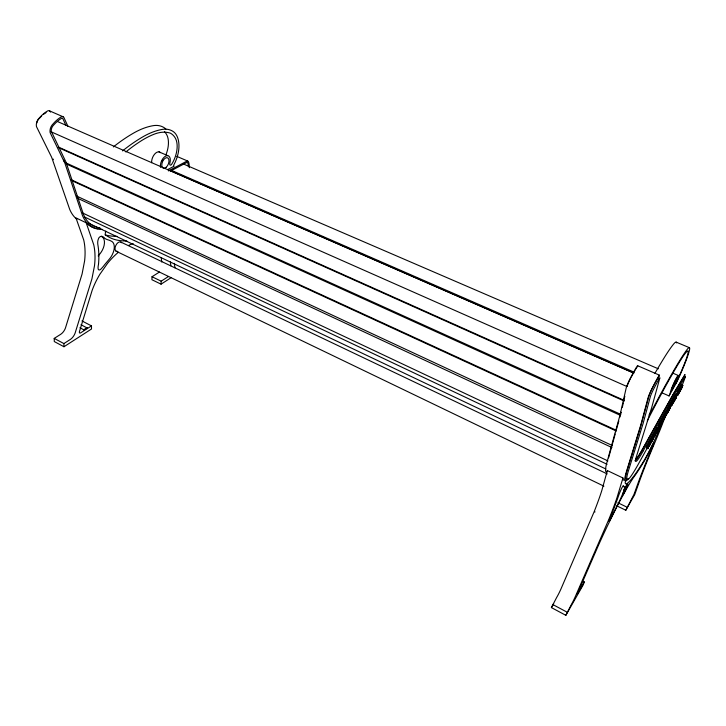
<?xml version="1.0" encoding="UTF-8"?>
<svg xmlns="http://www.w3.org/2000/svg" width="726" height="726" viewBox="0 0 726 726"><rect width="100%" height="100%" fill="white"/><g stroke="black" fill="none" stroke-linecap="round" stroke-linejoin="round"><path stroke-width="1.09" d="M159.43 272.059L152.015 276.733L151.916 279.719L161.063 284.165L171.282 277.577M161.063 284.165L161.181 281.18L168.55 276.452M685.371 376.667L685.262 377.093A18.186 1.343 -65.5 0 1 682.122 385.288M669.218 406.878L669.635 405.426L670.751 405.916L670.642 406.669L672.049 403.565L670.933 403.075L670.67 403.556L671.786 404.046L672.049 403.565M669.635 405.426L669.526 406.17L670.933 403.075M670.751 405.916L669.744 408.965L670.606 406.869M658.99 428.376C661.395 425.663 657.756 424.819 660.506 421.969L661.64 422.478L658.99 428.376L657.856 427.868L660.506 421.969M665.742 415.989L666.051 414.428L664.925 413.929L664.526 414.637L666.232 415.326L667.875 411.125L666.749 410.626L665.107 414.827M679.209 389.916C678.547 390.906 680.262 385.297 681.687 387.348L679.064 392.993L680.407 390.57M606.863 471.855A63.725 6.452 -65.4 0 1 606.646 463.397L620.013 415.063L626.229 387.82A9.011 1.035 -65.6 0 1 630.93 377.121A39.476 4.438 -65.5 0 1 636.747 366.757A5.064 0.581 -65.7 0 1 637.473 367.029M622.327 407.304L623.325 402.885M623.834 400.67L624.832 396.251M620.73 412.214L620.458 413.339M621.166 412.341L620.712 414.092M648.209 447.996L647.846 448.641L646.703 448.114L647.32 445.71L647.61 445.183L648.763 445.71L648.2 447.86L651.331 441.072L650.178 440.546L648.89 442.878L650.033 443.404L650.659 442.415L649.507 441.889L648.155 445.347M647.846 448.641L648.763 445.71M647.048 447.325L647.61 445.183M620.394 415.281L619.895 417.096M662.847 418.911L663.537 416.434L664.662 416.942L663.7 419.909L663.9 419.211M608.569 457.888L615.203 434.003M615.802 431.825L618.824 420.971M623.852 480.022A64.995 5.509 -65.4 0 1 622.953 477.989L607.344 470.575L601.818 490.486A85.232 8.658 -64.6 0 1 599.004 498.853L597.888 501.929A85.232 8.658 -64.6 0 1 594.086 511.884L560.953 588.986A9.783 0.917 -64.5 0 1 556.66 597.471L551.406 607.589L565.844 615.321L583.096 585.074L584.294 581.934L582.415 580.963M662.856 418.421L663.192 417.187L662.176 419.646L663.301 420.145L664.326 417.695L662.23 422.577L664.662 416.942M680.48 390.243L679.999 390.788L681.687 387.348M655.841 431.09L656.994 428.394M676.95 394.036L678.202 390.833L679.3 391.314L677.73 395.307L679.3 392.131M658.219 428.894L657.13 431.19L655.995 430.672L656.513 429.257M673.174 400.09L673.61 398.574L674.726 399.064L674.055 401.324M672.585 401.723L673.683 402.213L674.418 399.736L673.301 399.246M622.953 477.989L616.955 497.8A85.722 7.414 -64.7 0 1 613.996 506.158L612.844 509.235A85.722 7.414 -64.7 0 1 608.923 519.19L575.328 596.554A9.828 0.78 -64.6 0 1 571.063 605.112L565.844 615.321M649.598 442.533L652.093 437.179L653.282 437.687L653.99 436.399L652.783 439.702L651.639 439.176L651.912 438.695M640.677 426.543L649.117 395.552A6.879 0.653 -65.5 0 1 652.211 388.573L653.146 386.767A37.552 3.467 -65.5 0 1 658.037 377.801L658.527 377.166L658.346 378.055M673.61 399.727L674.118 398.991M640.486 427.151L626.937 471.074A62.236 5.173 -65.4 0 0 626.529 479.106M661.64 422.478C660.587 424.338 658.972 427.169 660.37 425.699M653.218 435.972L655.233 431.607M655.442 431.525L655.578 430.935L655.288 431.308M655.224 431.861L654.743 433.159M627.101 386.296L627.237 385.878A6.824 0.79 -65.6 0 1 628.907 381.731M681.396 385.597L680.307 388.12L681.396 385.597L682.485 386.078L681.396 388.591M681.006 387.022L681.732 384.871L682.821 385.343L681.151 389.172M680.425 388.464L680.734 387.557M650.115 441.308L650.133 441.78M653.736 434.765L653.5 435.573L653.827 435.11M648.69 444.385L649.779 441.408L650.923 441.934L651.331 441.072M651.948 438.35L652.846 435.872M652.511 437.043L653.119 435.391L654.262 435.918L655.133 434.184L653.99 433.667L652.139 437.17M649.834 444.911L650.097 444.43L649.162 446.254L650.923 441.934M653.99 433.667L654.97 434.629M651.403 442.08L651.05 442.597L655.133 434.184M655.033 433.05L657.329 427.668L656.322 430.718L657.457 431.235L658.582 428.122L656.168 433.567L655.033 433.05L655.297 432.578M654.262 435.918L652.783 439.702M657.13 431.19L657.956 429.22M660.651 421.797L661.94 421.86L663.582 418.884L662.457 418.385L660.651 421.797L661.776 422.305L662.475 421.053L661.341 420.545M663.582 418.884L661.25 424.356L660.125 423.848L661.595 420.073M662.457 418.385L663.419 419.329M663.491 417.45L664.617 414.61L664.29 416.316L664.608 415.744M661.25 424.356L662.475 421.053M664.952 414.809L665.987 412.005L667.684 412.695L668.927 410.444L667.657 409.473L668.038 408.439M665.833 413.103L666.749 410.626M667.684 412.695L670.316 406.696L669.2 406.197L666.568 412.196L667.394 410.698M666.985 411.306L668.655 407.676L669.771 408.166L668.61 410.408M669.2 406.197L670.152 407.141M666.232 415.326L667.875 411.125M680.589 386.876L679.554 389.544M655.297 431.934L654.934 432.887M678.293 393.855L678.03 394.681L680.298 389.626L678.991 389.499L680.489 389.608M674.926 399.581C677.821 395.679 676.532 391.976 674.218 398.093M616.728 505.822L625.803 510.242L633.943 494.488A47.281 3.458 -65 0 0 635.459 490.349L637.737 483.97A110.515 7.487 -65.4 0 1 652.819 446.045A6.398 0.472 -65.3 0 0 654.072 442.452L652.393 445.528A56.519 4.41 -65.4 0 1 648.327 453.659A33.514 2.568 -65.3 0 1 643.626 462.117A193.642 15.872 -65.9 0 1 634.851 475.712A72.591 5.481 -64.9 0 0 626.039 489.778L621.483 498.054A68.416 5.182 -64.9 0 0 614.731 511.068L607.562 525.642A61.011 4.646 -64.9 0 0 598.46 545.299L577.134 594.331L584.294 581.934M670.779 404.636L672.267 400.843L673.429 401.405M671.532 403.066L672.53 400.552M672.911 399.763L673.855 400.679L672.911 399.763L672.104 401.269L673.211 401.759M673.61 398.574L671.813 403.021M673.292 399.981L674.508 397.058L675.616 397.549L673.683 402.213M653.872 434.402L654.943 432.07M671.886 405.126L671.713 405.553L672.521 404.037M673.383 401.333L672.095 404.763L670.987 404.273M674.635 398.157L674.89 397.494L674.463 398.365M676.06 394.545L675.688 395.253M672.358 404.464L673.637 401.042M678.202 390.833L676.632 394.826L677.049 394.191M679.2 389.145L677.204 393.773M677.975 392.521L678.492 391.595M677.158 395.026L674.708 400.407L675.997 397.984L675.225 399.609M650.26 440.927L652.302 436.725L653.445 437.243M674.236 398.229L674.735 397.031M678.211 391.659L677.857 392.512M647.42 446.436L649.162 442.388L650.396 442.896L649.162 442.388M659.58 424.556L659.008 425.817M661.522 421.062L663.537 416.434M680.126 388.419L681.732 384.871M682.821 385.343L680.326 390.951M654.435 433.876L654.126 434.538M679.99 391.341C678.22 391.378 679.182 389.308 680.335 390.624M677.685 392.911L677.195 393.919M654.525 433.821L654.099 434.729M678.883 391.015L679.182 390.406M624.051 489.496L624.315 488.934M674.899 396.677L675.588 395.38M650.55 441.145L650.923 440.392L650.46 441.19M655.106 435.355L656.404 432.133L654.67 436.09L656.721 431.453L654.317 436.771L654.807 436.063M662.139 392.893L669.063 395.933L670.479 392.539A9.438 0.744 -65.6 0 1 673.238 384.553A9.438 0.744 -65.6 0 1 678.093 375.406L673.129 373.255M651.476 442.07L652.275 440.328L650.723 443.296L653.237 437.705M658.836 426.162L658.273 427.197M630.694 378.173L630.277 378.945A6.824 0.79 -65.6 0 0 629.251 381.005M661.404 423.095L660.27 422.586M668.782 409.963L669.771 408.166M659.217 427.75L658.083 427.242M668.101 411.796L669.091 409.999M656.168 433.567L657.457 431.235M665.987 412.005L665.751 412.432L667.112 412.504L664.263 418.893L666.051 414.428M667.657 409.473L668.655 407.676M646.703 448.114L647.057 447.461M648.019 445.728L648.817 444.294M660.125 423.848L660.379 423.376M648.518 445.764L638.09 464.576A62.264 5.1 -65.4 0 1 628.153 471.655L643.073 423.557L650.496 396.16A6.888 0.644 -65.5 0 1 653.591 389.181L654.525 387.375A37.57 3.421 -65.5 0 1 659.408 378.4L659.907 377.756L651.912 406.796A27.171 2.441 -65.3 0 1 651.222 409.065L635.704 458.832A41.382 3.385 -65.4 0 0 641.884 453.287L674.518 394.708L685.353 376.549M651.812 439.82L653.454 436.852M657.302 429.919L658.4 427.941M661.695 421.997L662.793 420.018M668.283 410.108L669.381 408.13M670.316 406.696L669.073 408.947L667.956 408.457M634.896 460.801A41.364 3.43 -65.4 0 0 640.713 452.743L673.401 394.218L684.255 376.077L684.164 376.622A18.186 1.361 -65.5 0 1 683.683 378.074M669.063 395.933L676.768 382.175A30.075 2.405 -65.6 0 0 686.124 360.386A34.049 2.732 -65.6 0 0 689.655 348.072A52.889 4.256 -65.5 0 0 686.696 350.032A120.961 9.547 -65.2 0 0 676.941 365.142A206.846 15.573 -65 0 0 652.901 408.484A48.288 4.347 -65.6 0 1 649.089 415M674.127 399.128L673.782 399.699M650.115 441.962L649.761 442.57M625.803 510.242L634.76 494.533L640.078 479.559A105.579 7.142 -65.4 0 1 654.934 442.37A75.776 5.935 -65.2 0 0 662.303 424.256A59.541 4.61 -65.2 0 0 665.152 416.57M672.92 403.502L674.39 399.627L673.283 399.137M551.406 607.589L553.675 603.742M670.515 406.197L674.726 399.064M677.358 394.617L675.416 397.884L674.508 397.058M679.3 391.314L677.993 391.196M659.589 424.138L659.008 425.055M678.42 391.868L678.057 392.43M636.357 368.109L636.221 368.327A37.271 4.193 -65.5 0 0 635.386 369.697M98.192 255.951L99.308 254.599A14.166 8.258 -63.1 0 0 102.511 249.853A11.398 6.634 -63.2 0 0 102.248 236.912M39.204 118.628L39.839 117.921A29.639 19.511 -67.1 0 1 41.645 116.096M118.501 252.158L116.26 254.1A56.555 30.565 -62.2 0 0 107.62 263.257L99.879 274.265A50.384 27.37 -62.2 0 0 92.184 290.237L79.47 331.483A1.833 1.016 -60 0 0 79.57 332.88A1.833 1.016 -60 0 0 80.722 332.798L91.485 325.892L81.938 320.928M94.217 227.882A52.708 31.282 -66.2 0 1 86.185 222.764L75.958 217.9L83.717 239.952A68.779 42.044 -60.3 0 1 84.942 248.483L85.069 251.495A68.779 42.044 -60.3 0 1 84.606 260.915L82.065 274.056L65.431 328.07A8.004 4.565 -59.5 0 1 60.63 334.35L54.205 338.407L54.296 341.565L63.97 346.738L91.503 328.996L91.485 325.892M83.917 329.885L87.002 327.862L83.917 329.885L79.905 327.744M63.97 346.738L63.897 343.579L70.286 339.478A8.04 4.51 -59.6 0 0 75.087 333.161L91.903 278.956L94.498 265.789A69.097 41.563 -60.4 0 0 95.015 256.351L94.915 253.338A69.097 41.563 -60.4 0 0 93.745 244.798L86.185 222.764M170.365 171.127L187.063 162.343A2.949 1.588 -67.7 0 1 187.798 163.132A15.019 8.168 -67.3 0 1 188.361 166.363M168.414 170.9L187.235 160.963A4.383 2.369 -67.7 0 1 188.633 162.17A16.462 8.948 -67.3 0 1 189.241 167.724M167.488 169.684L174.077 166.218L173.65 165.719A2.187 1.198 -67.5 0 1 174.068 164.43A24.684 13.867 -67.8 0 0 178.959 145.264A27.933 15.727 -67.7 0 0 173.015 131.406A43.388 24.475 -67.1 0 0 162.089 129.437A99.544 55.267 -65 0 0 142.704 136.924A171.218 91.258 -62.9 0 0 122.531 150.908M676.142 342.118L689.328 347.645M176.763 156.353L187.689 161.045M159.003 151.879L167.751 155.645M183.161 163.885L658.328 368.808M49.413 110.824L63.062 116.741M637.637 365.722L659.435 375.16M681.46 385.343L682.549 385.815M680.861 387.194L681.95 387.666M679.545 388.8L680.634 389.281M679.463 388.973L680.561 389.445M679.336 389.281L680.425 389.753M678.919 390.198L680.253 390.797M679.082 390.497L680.171 390.978M678.991 390.688L680.09 391.16M171.091 170.211L634.052 372.12M170.111 170.601L633.517 372.874M57.49 121.541L633.834 373.137M677.558 393.065L678.647 393.537M677.44 393.32L678.529 393.791M50.793 131.66L626.856 386.486M669.354 405.925L670.47 406.424M668.492 408.112L669.608 408.611M666.495 411.088L667.621 411.588M663.192 417.051L664.317 417.559M58.497 147.097L624.396 400.462M58.08 147.451L624.287 401.079M659.281 424.329L660.406 424.837M659.199 424.501L660.333 425.009M659.135 424.656L660.27 425.164M659.081 424.801L660.215 425.309M659.017 424.982L660.442 425.527M659.163 425.372L660.288 425.881M659.072 425.572L660.197 426.08M658.727 425.518L659.861 426.026M658.691 425.645L660.097 426.289M657.084 428.385L658.173 429.039M657.066 428.639L658.201 429.148M656.957 428.73L658.092 429.238M656.876 428.921L658.019 429.438M656.794 429.12L657.928 429.629M656.404 429.302L657.547 429.819M65.24 162.588L620.775 414.365M66.774 164.212L620.476 415.399M651.857 437.805L653.019 438.295M649.38 441.989L650.532 442.515M648.418 444.875L649.561 445.401M71.23 179.749L616.038 430.146M71.575 180.52L615.875 430.836M647.32 445.71L648.472 446.236M642.138 450.238L643.309 450.782M76.774 196.12L612.517 445.619M77.482 198.225L611.936 447.543M82.737 213.054L607.943 460.919M84.706 217.056L607.081 464.295M88.009 222.918L606.019 469.069M120.988 242.139L607.226 473.933M115.997 251.151L603.923 486.166M152.015 276.733L161.181 281.18M617.899 502.764L627.001 507.184M80.994 324.731L87.002 327.907M54.205 338.407L63.897 343.579M552.559 604.413L567.042 612.145M102.366 229.371A52.027 30.819 -66.1 0 1 82.419 215.413L64.932 163.277L50.13 132.649A7.178 4.71 -67.6 0 1 53.152 123.819A31.59 20.373 -67 0 1 61.048 117.004A4.038 2.641 -68.2 0 1 64.287 118.374L68.008 126.478M65.966 125.534L63.044 119.064A2.305 1.506 -68.2 0 0 61.456 118.392L61.229 118.51A29.83 19.23 -67 0 0 54.377 124.291L53.225 125.534A5.436 3.576 -67.6 0 0 51.265 131.252L66.03 162.216L83.445 214.351A50.466 29.893 -66.1 0 0 100.007 227.855M63.661 160.156L64.178 161.399M53.143 159.048L53.379 159.702M161.762 262.022L161.172 257.539M174.313 263.356L174.957 267.849M170.846 265.843L170.365 261.914M117.539 251.368A5.164 2.922 -63.7 0 1 115.752 245.579A5.164 2.922 -63.7 0 1 121.523 242.72M105.833 231.095A5.971 3.448 -64 0 0 105.379 234.843A88.835 50.983 -67.6 0 0 118.429 240.351A151.317 86.893 -70.2 0 0 126.887 241.023M165.882 129.083A27.833 15.899 -67.8 0 0 164.167 127.694A43.224 24.738 -67.2 0 0 153.141 125.68A99.172 55.866 -65 0 0 133.638 133.049A170.61 92.284 -62.9 0 0 113.374 146.906M128.829 245.324A60.031 32.371 -62.2 0 1 133.094 243.455M166.063 154.475A20.918 11.925 -67.9 0 0 166.426 134.21A33.106 18.949 -67.5 0 0 164.43 131.615M125.852 151.979A149.656 80.477 -63.5 0 1 138.73 142.45A107.04 59.015 -64.7 0 1 154.084 134.228A58.933 33.16 -66.4 0 1 170.338 133.148A33.224 18.749 -67.4 0 1 175.211 137.913A21 11.788 -67.9 0 1 171.49 164.557L171.372 164.657A1.96 1.08 -67.6 0 1 170.038 164.974A1.96 1.08 -67.6 0 1 169.848 163.232A7.759 4.329 -67.5 0 0 165.918 155.945A7.759 4.329 -67.5 0 0 160.5 167.316M97.928 228.69A52.708 31.282 -66.2 0 1 96.041 228.372M151.643 162.706A7.732 4.374 -67.6 0 1 154.683 154.066A7.732 4.374 -67.6 0 1 160.464 152.651M162.651 159.811A5.617 3.167 -67.6 0 1 162.252 161.19M43.515 114.454A29.639 19.511 -67.1 0 1 44.159 113.955M44.794 113.483A29.639 19.511 -67.1 0 1 46.101 112.603M76.892 219.27A51.746 31.263 -66.2 0 1 69.714 209.406L51.646 157.252L36.463 126.596A7.133 4.773 -67.7 0 1 39.449 117.812A31.409 20.646 -67.1 0 1 47.381 111.069A4.011 2.677 -68.3 0 1 50.194 111.441M101.313 236.386A50.539 29.33 -61.5 0 1 101.939 236.73M117.14 236.386A150.663 87.928 -70.3 0 1 108.601 235.669A88.454 51.591 -67.6 0 1 105.088 234.879M36.808 123.057A5.4 3.621 -67.7 0 1 37.353 121.242M37.625 120.67A5.4 3.621 -67.7 0 1 37.943 120.126M38.297 119.618A5.4 3.621 -67.7 0 1 38.687 119.146M50.384 111.74A4.011 2.677 -68.3 0 1 50.548 112.085M684.591 376.077A19.929 1.488 -65.5 0 0 684.836 375.315L684.963 374.507L673.9 392.92L642.592 448.986A39.44 3.276 -65.4 0 1 635.686 459.059M684.3 376.903A19.929 1.488 -65.5 0 1 683.983 377.792M626.538 484.387A6.298 0.508 -65.1 0 1 626.157 485.44M625.64 486.729A6.298 0.508 -65.1 0 1 623.634 491.075M594.875 512.075A12.505 1.18 -64.9 0 1 594.993 511.766M607.372 471.428A64.632 6.434 -65.4 0 1 607.344 470.575M678.093 375.406A9.438 0.744 -65.6 0 1 675.788 382.511L675.171 384.317L675.824 383.274A25.582 2.051 -65.6 0 0 687.785 354.088A40.511 3.258 -65.5 0 0 688.039 350.885A71.792 5.754 -65.4 0 0 681.986 358.045A129.9 10.164 -65.2 0 0 673.311 372.465A180.937 13.758 -65.1 0 0 650.505 414.537A53.76 4.501 -65.3 0 0 647.302 420.835M631.23 377.166A37.271 4.193 -65.5 0 1 634.061 371.993M634.506 371.204A37.271 4.193 -65.5 0 1 634.951 370.441M654.807 373.509A205.948 17.878 -65 0 1 663.255 359.288A120.416 10.954 -65.2 0 1 673.32 344.405A52.644 4.882 -65.5 0 1 676.532 342.563A33.895 3.131 -65.6 0 1 676.605 342.926M628.153 478.488A64.16 5.327 -65.4 0 1 626.13 472.617L640.913 424.538L648.127 397.512A9.084 0.862 -65.5 0 1 652.892 386.749A39.776 3.675 -65.5 0 1 658.6 376.24A5.1 0.481 -65.6 0 1 659.199 376.458M626.465 479.36A7.314 0.599 -65.1 0 0 625.15 482.654A108.827 8.866 -65.6 0 0 627.7 482.999A186.174 15.237 -65.9 0 0 633.834 476.065L634.007 475.829A176.1 14.393 -65.8 0 0 644.035 460.593A30.764 2.36 -65.3 0 0 652.012 445.51A28.731 2.205 -65.3 0 0 664.09 417.423M608.869 521.431L609.813 520.197A28.686 2.36 -65 0 0 613.034 513.872L616.81 506.449A17.406 1.416 -65 0 0 619.85 500.205A14.003 1.134 -65 0 0 624.904 486.919A62.146 5.037 -64.8 0 0 624.079 486.765A33.886 2.777 -65.2 0 1 623.552 486.456A17.025 1.407 -65 0 0 623.425 485.649A5.554 0.463 -65.1 0 0 621.71 488.208A8.104 0.672 -65.1 0 0 619.587 493.081A16.29 1.334 -65.1 0 0 618.352 496.402A102.039 8.866 -64.7 0 1 610.965 516.014L610.847 516.304A12.569 1.007 -65 0 0 609.277 520.215L608.869 521.431M98.5 264.346L98.464 264.609A10.291 5.844 -62.8 0 0 98.092 268.257A3.013 1.715 -62.5 0 0 100.687 269.301A23.386 13.549 -62.9 0 0 104.589 264.754L109.109 259.373A14.221 8.158 -63.2 0 0 112.312 254.599A11.453 6.552 -63.2 0 0 112.131 241.64A50.756 28.976 -61.6 0 0 107.829 239.78A27.661 15.99 -64.8 0 1 104.68 238.228A13.876 8.059 -63.1 0 0 102.547 236.603A4.528 2.632 -63.5 0 0 99.008 237.656A6.607 3.83 -63.5 0 0 97.738 241.849A13.295 7.677 -63.7 0 0 97.946 245.143A82.147 49.54 -60.1 0 1 98.5 264.346M166.118 167.352A5.636 3.14 -67.5 0 0 168.096 158.132A5.636 3.14 -67.5 0 0 161.962 163.468A5.636 3.14 -67.5 0 0 166.118 167.352M672.848 388.219A6.852 0.544 -65.6 0 0 677.222 377.865A6.852 0.544 -65.6 0 0 672.966 385.733A6.852 0.544 -65.6 0 0 672.848 388.219M624.07 492.945A6.298 0.499 -65.1 0 0 627.917 483.797A6.298 0.499 -65.1 0 0 623.716 491.647A6.298 0.499 -65.1 0 0 624.07 492.945"/></g></svg>
